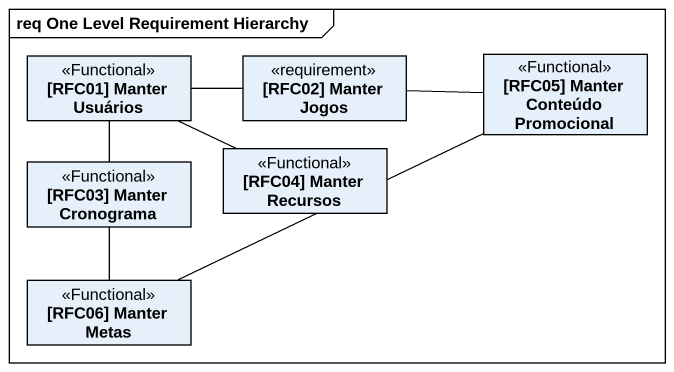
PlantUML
@startuml
mainframe req One Level Requirement Hierarchy
hide circle
hide empty members
class "[RFC01] Manter Usuários" as RFC01_Manter_Usuários <<Functional>>
class "[RFC02] Manter Jogos" as RFC02_Manter_Jogos <<requirement>>
class "[RFC05] Manter Conteúdo Promocional" as RFC05_Manter_Conteúdo <<Functional>>
class "[RFC03] Manter Cronograma" as RFC03_Manter_Cronograma <<Functional>>
class "[RFC04] Manter Recursos" as RFC04_Manter_Recursos <<Functional>>
class "[RFC06] Manter Metas" as RFC06_Manter_Metas <<Functional>>
RFC01_Manter_Usuários -right- RFC02_Manter_Jogos
RFC01_Manter_Usuários -- RFC03_Manter_Cronograma
RFC01_Manter_Usuários -right- RFC04_Manter_Recursos
RFC02_Manter_Jogos -right- RFC05_Manter_Conteúdo
RFC05_Manter_Conteúdo -left- RFC06_Manter_Metas
RFC03_Manter_Cronograma -- RFC06_Manter_Metas
@enduml
